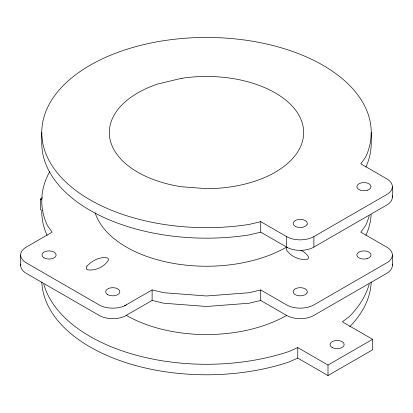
<?xml version="1.0" encoding="UTF-8"?>
<svg xmlns="http://www.w3.org/2000/svg" width="413" height="413" viewBox="0 0 413 413"><rect width="100%" height="100%" fill="white"/><g stroke="black" fill="none" stroke-linecap="round" stroke-linejoin="round"><path stroke-width="0.62" d="M287.174 247.433L286.343 248.316L286.266 249.535C290.324 256.37 299.75 260.655 307.571 259.209L308.397 258.326L308.48 257.108L307.799 255.626L304.407 252.307L300.803 250.123M42.059 210.48L40.412 209.525L40.412 199.02L42.642 197.729M49.87 171.385A164.741 95.114 0 0 0 47.371 225.472L52.172 232.163L26.303 247.093A19.308 11.146 0 0 0 26.303 262.859L99.11 304.892A19.308 11.146 0 0 0 124.514 305.852L152.113 289.921L163.863 292.729L206.5 295.971L249.137 292.729L260.722 289.957L286.586 304.892A19.308 11.146 0 0 0 313.89 304.892L386.697 262.859A19.308 11.146 0 0 0 386.697 247.093L360.828 232.163L365.629 225.472A164.741 95.114 0 0 0 369.212 215.751M392.185 264.031A19.308 11.146 0 0 1 386.697 273.365L313.89 315.398A19.308 11.146 0 0 1 286.586 315.398L260.722 300.468L249.137 303.235L206.5 306.477L163.863 303.235L152.113 300.427L124.514 316.363A19.308 11.146 0 0 1 99.11 315.398L26.303 273.365A19.308 11.146 0 0 1 20.815 264.031M313.89 236.587L386.697 194.549A19.308 11.146 0 0 0 386.697 178.788L360.828 163.853L365.629 157.167A164.741 95.114 0 0 0 220.857 37.8A164.741 95.114 0 0 0 42.384 140.838A164.741 95.114 0 0 0 249.137 224.424L260.722 221.652L286.586 236.587A19.308 11.146 0 0 0 313.89 236.587L313.89 247.093A19.308 11.146 0 0 1 286.586 247.093A113.26 65.388 0 0 1 172.98 263.318A113.26 65.388 0 0 1 95.16 212.85M313.89 247.093L386.697 205.06A19.308 11.146 0 0 0 392.185 195.721M43.788 284.056A164.741 95.114 0 0 0 288.873 351.535L297.758 347.596L327.994 365.056L372.588 339.31L372.588 349.816L327.994 375.562L297.758 358.107L288.873 362.041A164.741 95.114 0 0 1 41.816 282.141M124.514 305.852L126.414 304.892M286.586 236.587L286.586 247.093L260.722 232.163L249.137 234.93A164.741 95.114 0 0 1 41.759 143.058L41.759 132.552M372.588 339.31L342.351 321.851L349.171 316.719A164.741 95.114 0 0 0 369.212 284.056M40.412 199.02L42.059 199.969M392.35 186.671L392.35 197.177M392.35 254.976L392.35 265.487M371.241 132.552L371.241 143.058A164.741 95.114 0 0 1 365.903 167.079M327.994 365.056L327.994 375.562M297.758 347.596L297.758 358.107M260.722 221.652L260.722 232.163M260.722 289.957L260.722 300.468M152.113 289.921L152.113 300.427M20.65 254.976L20.65 265.487M371.184 282.141A164.741 95.114 0 0 1 349.651 326.745M371.153 214.455A164.741 95.114 0 0 1 365.903 235.389M47.097 235.389A164.741 95.114 0 0 1 41.759 211.363M286.586 315.403A113.26 65.388 0 0 1 126.414 315.403M86.947 266.163L86.271 267.645L86.348 268.863L87.179 269.746C94.975 271.227 104.427 266.875 108.485 260.071L108.402 258.853L107.576 257.97C100.07 256.313 91.913 260.665 86.947 266.163M307.076 224.507L306.369 225.493A7.078 4.089 0 0 1 294.438 225.792A7.078 4.089 0 0 1 299.007 219.422A7.078 4.089 0 0 1 307.076 224.507M307.076 292.812L306.369 293.798A7.078 4.089 0 0 1 294.438 294.102A7.078 4.089 0 0 1 299.007 287.732A7.078 4.089 0 0 1 307.076 292.812M181.348 78.362L157.916 83.963A97.174 56.101 0 0 0 110.157 139.873A97.174 56.101 0 0 0 181.348 186.738L206.5 188.653A97.174 56.101 0 0 0 302.843 125.227A97.174 56.101 0 0 0 181.348 78.362M367.482 190.207L365.773 190.615A7.078 4.089 0 0 1 356.971 185.958A7.078 4.089 0 0 1 368.004 183.32A7.078 4.089 0 0 1 367.482 190.207M367.482 258.517L365.773 258.925A7.078 4.089 0 0 1 356.971 254.269A7.078 4.089 0 0 1 368.004 251.631A7.078 4.089 0 0 1 367.482 258.517M107.757 294.645A7.078 4.089 0 0 0 119.6 292.812A7.078 4.089 0 0 0 110.932 287.809A7.078 4.089 0 0 0 107.757 294.645M44.052 257.867A7.078 4.089 0 0 0 55.894 256.034A7.078 4.089 0 0 0 47.227 251.027A7.078 4.089 0 0 0 44.052 257.867M332.093 347.452A7.078 4.089 0 0 0 343.936 345.619A7.078 4.089 0 0 0 335.263 340.617A7.078 4.089 0 0 0 332.093 347.452"/></g></svg>
